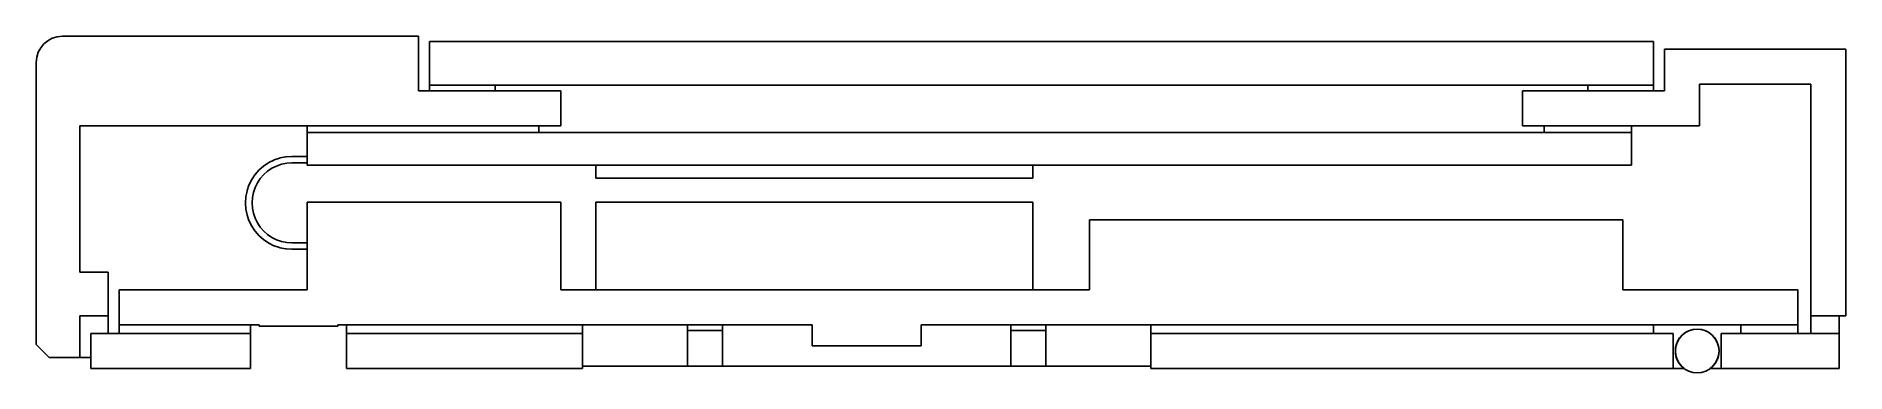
# Model space of a CAD drawing. Header units: millimetres. Extents: x -23 to 18.4, y -0.1 to 7.6.
import ezdxf

# ---------------------------------------------------------------- set-up
doc = ezdxf.new("R2010")
doc.units = ezdxf.units.MM
for name, color, linetype in [('BAFFLE_ADHESIVE', 1, 'Continuous'), ('BAFFLE_RING', 5, 'Continuous'), ('BALL_1', 1, 'Continuous'), ('BALL_EPOXY_1', 3, 'Continuous'), ('BASE_PLATE', 3, 'Continuous'), ('BATTERY', 1, 'Continuous'), ('COVER_GLASS', 3, 'Continuous'), ('COVER_TAPE', 5, 'Continuous'), ('FOAM_PAD', 5, 'Continuous'), ('GRAIN_POTTING', 3, 'Continuous'), ('LCD_ADHESIVE', 1, 'Continuous'), ('LCD_FLEX', 5, 'Continuous'), ('LCD_GLASS', 3, 'Continuous'), ('MAIN_PCB', 3, 'Continuous'), ('PCB_ADHESIVE', 5, 'Continuous'), ('SEAL_BEAD', 1, 'Continuous'), ('TUB', 1, 'Continuous')]:
    doc.layers.add(name, color=color, linetype=linetype)

msp = doc.modelspace()

# ---------------------------------------------------------------- linework, layer by layer
at = {"layer": 'BAFFLE_ADHESIVE'}
for p, q in [((-8.1, 1), (-7.3, 1)), ((-8.1, 1), (-8.1, 0.87)), ((-8.1, 0.87), (-7.3, 0.87)), ((-7.3, 1), (-7.3, 0.87)), ((-0.7, 1), (-0.7, 0.87)), ((-0.7, 1), (0.1, 1)), ((-0.7, 0.87), (0.1, 0.87)), ((0.1, 1), (0.1, 0.87))]:
    msp.add_line(p, q, dxfattribs=at)
at = {"layer": 'BAFFLE_RING'}
for p, q in [((-8.1, 0.87), (-7.3, 0.87)), ((-8.1, 0.87), (-8.1, 0.05)), ((-7.3, 0.87), (-7.3, 0.05)), ((-0.7, 0.87), (-0.7, 0.05)), ((-0.7, 0.87), (0.1, 0.87)), ((0.1, 0.87), (0.1, 0.05)), ((-8.1, 0.05), (-7.3, 0.05)), ((-0.7, 0.05), (0.1, 0.05))]:
    msp.add_line(p, q, dxfattribs=at)
at = {"layer": 'BALL_1'}
for start, end in [(90, -90), (-90, 90)]:
    msp.add_arc((15, 0.4), 0.5, start, end, dxfattribs=at)
at = {"layer": 'BALL_EPOXY_1'}
for p, q in [((14, 1), (14, 0.8)), ((14, 1), (16, 1)), ((16, 1), (16, 0.8)), ((14, 0.8), (14.45, 0.8)), ((14.45, 0.8), (14.45, 0)), ((15.55, 0.8), (16, 0.8)), ((15.55, 0.8), (15.55, 0)), ((14.45, 0), (14.7, 0)), ((15.3, 0), (15.55, 0))]:
    msp.add_line(p, q, dxfattribs=at)
for start, end in [(90, -126.8699), (-53.1301, 90)]:
    msp.add_arc((15, 0.4), 0.5, start, end, dxfattribs=at)
at = {"layer": 'BASE_PLATE'}
for p, q in [((-21.75, 0.8), (-18.1, 0.8)), ((-21.75, 0.8), (-21.75, 0)), ((-18.1, 0.8), (-18.1, 0)), ((-15.9, 0.8), (-15.9, 0)), ((-15.9, 0.8), (-10.5, 0.8)), ((-10.5, 0.8), (-10.5, 0)), ((2.5, 0.8), (2.5, 0)), ((2.5, 0.8), (14.45, 0.8)), ((14.45, 0.8), (14.45, 0)), ((15.55, 0.8), (15.55, 0)), ((15.55, 0.8), (18.25, 0.8)), ((18.25, 0.8), (18.25, 0)), ((-21.75, 0), (-18.1, 0)), ((-15.9, 0), (-10.5, 0)), ((2.5, 0), (14.45, 0)), ((15.55, 0), (18.25, 0))]:
    msp.add_line(p, q, dxfattribs=at)
at = {"layer": 'BATTERY'}
for p, q in [((-10.2, 3.8), (-0.2, 3.8)), ((-10.2, 3.8), (-10.2, 1.8)), ((-0.2, 3.8), (-0.2, 1.8)), ((-10.2, 1.8), (-0.2, 1.8))]:
    msp.add_line(p, q, dxfattribs=at)
at = {"layer": 'COVER_GLASS'}
for p, q in [((-14, 7.48), (-14, 6.48)), ((-14, 7.48), (14, 7.48)), ((14, 7.48), (14, 6.48)), ((-14, 6.48), (14, 6.48))]:
    msp.add_line(p, q, dxfattribs=at)
at = {"layer": 'COVER_TAPE'}
for p, q in [((-14, 6.48), (-12.5, 6.48)), ((-14, 6.48), (-14, 6.35)), ((-14, 6.35), (-12.5, 6.35)), ((-12.5, 6.48), (-12.5, 6.35)), ((12.5, 6.48), (12.5, 6.35)), ((12.5, 6.48), (14, 6.48)), ((12.5, 6.35), (14, 6.35)), ((14, 6.48), (14, 6.35))]:
    msp.add_line(p, q, dxfattribs=at)
at = {"layer": 'FOAM_PAD'}
for p, q in [((-10.2, 4.65), (-0.2, 4.65)), ((-10.2, 4.65), (-10.2, 4.35)), ((-0.2, 4.65), (-0.2, 4.35)), ((-10.2, 4.35), (-0.2, 4.35))]:
    msp.add_line(p, q, dxfattribs=at)
at = {"layer": 'GRAIN_POTTING'}
for p, q in [((-10.5, 1), (-8.1, 1)), ((-10.5, 1), (-10.5, 0.05)), ((-8.1, 1), (-8.1, 0.05)), ((-7.3, 1), (-7.3, 0.05)), ((-7.3, 1), (-5.25, 1)), ((-5.25, 1), (-5.25, 0.52)), ((-2.75, 1), (-2.75, 0.52)), ((-2.75, 1), (-0.7, 1)), ((-0.7, 1), (-0.7, 0.05)), ((0.1, 1), (0.1, 0.05)), ((0.1, 1), (2.5, 1)), ((2.5, 1), (2.5, 0.05)), ((-5.25, 0.52), (-2.75, 0.52)), ((-10.5, 0.05), (-8.1, 0.05)), ((-7.3, 0.05), (-0.7, 0.05)), ((0.1, 0.05), (2.5, 0.05))]:
    msp.add_line(p, q, dxfattribs=at)
at = {"layer": 'LCD_ADHESIVE'}
for p, q in [((-16.8, 5.55), (-16.8, 5.4)), ((-16.8, 5.55), (-11.5, 5.55)), ((-16.8, 5.4), (-11.5, 5.4)), ((-11.5, 5.55), (-11.5, 5.4)), ((11.5, 5.55), (11.5, 5.4)), ((11.5, 5.55), (13.5, 5.55)), ((11.5, 5.4), (13.5, 5.4)), ((13.5, 5.55), (13.5, 5.4))]:
    msp.add_line(p, q, dxfattribs=at)
at = {"layer": 'LCD_FLEX'}
for p, q in [((-17.898, 4.542), (-17.801, 4.627)), ((-17.801, 4.627), (-17.793, 4.633)), ((-17.793, 4.633), (-17.685, 4.705)), ((-17.606, 4.578), (-17.705, 4.511)), ((-17.685, 4.705), (-17.677, 4.71)), ((-17.677, 4.71), (-17.561, 4.767)), ((-17.499, 4.63), (-17.606, 4.578)), ((-17.561, 4.767), (-17.552, 4.771)), ((-17.552, 4.771), (-17.43, 4.812)), ((-17.386, 4.669), (-17.499, 4.63)), ((-17.43, 4.812), (-17.42, 4.815)), ((-17.42, 4.815), (-17.294, 4.84)), ((-17.269, 4.692), (-17.386, 4.669)), ((-17.294, 4.84), (-17.284, 4.841)), ((-17.284, 4.841), (-17.155, 4.85)), ((-17.148, 4.7), (-17.269, 4.692)), ((-17.155, 4.85), (-17.15, 4.85)), ((-17.15, 4.85), (-16.8, 4.85)), ((-16.8, 4.7), (-17.148, 4.7)), ((-16.8, 4.85), (-16.8, 4.7)), ((-18.175, 4.067), (-18.133, 4.19)), ((-18.133, 4.19), (-18.13, 4.199)), ((-18.13, 4.199), (-18.072, 4.314)), ((-18.072, 4.314), (-18.068, 4.323)), ((-18.068, 4.323), (-17.996, 4.43)), ((-17.996, 4.43), (-17.99, 4.438)), ((-17.94, 4.244), (-17.993, 4.137)), ((-17.99, 4.438), (-17.905, 4.535)), ((-17.874, 4.343), (-17.94, 4.244)), ((-17.905, 4.535), (-17.898, 4.542)), ((-17.795, 4.433), (-17.874, 4.343)), ((-17.705, 4.511), (-17.795, 4.433)), ((-18.212, 3.792), (-18.204, 3.921)), ((-18.212, 3.783), (-18.212, 3.792)), ((-18.204, 3.654), (-18.212, 3.783)), ((-18.204, 3.921), (-18.203, 3.931)), ((-18.203, 3.931), (-18.177, 4.058)), ((-18.177, 4.058), (-18.175, 4.067)), ((-18.055, 3.907), (-18.062, 3.788)), ((-18.062, 3.788), (-18.055, 3.668)), ((-18.031, 4.024), (-18.055, 3.907)), ((-17.993, 4.137), (-18.031, 4.024)), ((-18.203, 3.644), (-18.204, 3.654)), ((-18.177, 3.517), (-18.203, 3.644)), ((-18.175, 3.508), (-18.177, 3.517)), ((-18.133, 3.385), (-18.175, 3.508)), ((-18.13, 3.376), (-18.133, 3.385)), ((-18.072, 3.261), (-18.13, 3.376)), ((-18.055, 3.668), (-18.031, 3.551)), ((-18.031, 3.551), (-17.993, 3.438)), ((-17.993, 3.438), (-17.94, 3.331)), ((-17.94, 3.331), (-17.874, 3.232)), ((-18.068, 3.252), (-18.072, 3.261)), ((-17.996, 3.145), (-18.068, 3.252)), ((-17.99, 3.137), (-17.996, 3.145)), ((-17.905, 3.04), (-17.99, 3.137)), ((-17.898, 3.033), (-17.905, 3.04)), ((-17.801, 2.948), (-17.898, 3.033)), ((-17.874, 3.232), (-17.795, 3.142)), ((-17.793, 2.942), (-17.801, 2.948)), ((-17.795, 3.142), (-17.705, 3.064)), ((-17.685, 2.87), (-17.793, 2.942)), ((-17.705, 3.064), (-17.606, 2.997)), ((-17.606, 2.997), (-17.499, 2.945)), ((-17.499, 2.945), (-17.386, 2.906)), ((-17.386, 2.906), (-17.269, 2.883)), ((-17.677, 2.865), (-17.685, 2.87)), ((-17.561, 2.808), (-17.677, 2.865)), ((-17.552, 2.804), (-17.561, 2.808)), ((-17.43, 2.763), (-17.552, 2.804)), ((-17.42, 2.76), (-17.43, 2.763)), ((-17.294, 2.735), (-17.42, 2.76)), ((-17.284, 2.734), (-17.294, 2.735)), ((-17.155, 2.725), (-17.284, 2.734)), ((-17.269, 2.883), (-17.148, 2.875)), ((-17.15, 2.725), (-17.155, 2.725)), ((-16.8, 2.725), (-17.15, 2.725)), ((-17.148, 2.875), (-16.8, 2.875)), ((-16.8, 2.875), (-16.8, 2.725))]:
    msp.add_line(p, q, dxfattribs=at)
at = {"layer": 'LCD_GLASS'}
for p, q in [((-16.8, 5.4), (13.5, 5.4)), ((-16.8, 5.4), (-16.8, 4.65)), ((13.5, 5.4), (13.5, 4.65)), ((-16.8, 4.65), (13.5, 4.65))]:
    msp.add_line(p, q, dxfattribs=at)
at = {"layer": 'MAIN_PCB'}
for p, q in [((-16.8, 3.8), (-16.8, 1.8)), ((-16.8, 3.8), (-11, 3.8)), ((-11, 3.8), (-11, 1.8)), ((1.1, 3.4), (1.1, 1.8)), ((1.1, 3.4), (13.3, 3.4)), ((13.3, 3.4), (13.3, 1.8)), ((-21.1, 1.8), (-16.8, 1.8)), ((-21.1, 1.8), (-21.1, 1)), ((-11, 1.8), (1.1, 1.8)), ((13.3, 1.8), (17.3, 1.8)), ((17.3, 1.8), (17.3, 1)), ((-21.1, 1), (-17.9, 1)), ((-17.9, 1), (-17.9, 0.965)), ((-17.9, 0.965), (-16.1, 0.965)), ((-16.1, 1), (-5.25, 1)), ((-16.1, 1), (-16.1, 0.965)), ((-5.25, 1), (-5.25, 0.52)), ((-2.75, 1), (17.3, 1)), ((-2.75, 1), (-2.75, 0.52)), ((-5.25, 0.52), (-2.75, 0.52))]:
    msp.add_line(p, q, dxfattribs=at)
at = {"layer": 'PCB_ADHESIVE'}
for p, q in [((-21.1, 1), (-18.1, 1)), ((-21.1, 1), (-21.1, 0.8)), ((-18.1, 1), (-18.1, 0.8)), ((-15.9, 1), (-15.9, 0.8)), ((-15.9, 1), (-10.5, 1)), ((-10.5, 1), (-10.5, 0.8)), ((2.5, 1), (2.5, 0.8)), ((2.5, 1), (14, 1)), ((14, 1), (14, 0.8)), ((16, 1), (16, 0.8)), ((16, 1), (17.3, 1)), ((17.3, 1), (17.3, 0.8)), ((-21.1, 0.8), (-18.1, 0.8)), ((-15.9, 0.8), (-10.5, 0.8)), ((2.5, 0.8), (14, 0.8)), ((16, 0.8), (17.3, 0.8))]:
    msp.add_line(p, q, dxfattribs=at)
at = {"layer": 'SEAL_BEAD'}
for p, q in [((-22, 1.2), (-22, 0.25)), ((-22, 1.2), (-21.35, 1.2)), ((-21.35, 1.2), (-21.35, 0.8)), ((17.6, 1.2), (17.6, 0.8)), ((17.6, 1.2), (18.25, 1.2)), ((18.25, 1.2), (18.25, 0.8)), ((-21.75, 0.8), (-21.75, 0.25)), ((-21.75, 0.8), (-21.35, 0.8)), ((17.6, 0.8), (18.25, 0.8)), ((-22, 0.25), (-21.75, 0.25))]:
    msp.add_line(p, q, dxfattribs=at)
at = {"layer": 'TUB'}
for p, q in [((-22.4, 7.6), (-14.25, 7.6)), ((-14.25, 7.6), (-14.25, 6.35)), ((14.25, 7.3), (14.25, 6.35)), ((14.25, 7.3), (18.4, 7.3)), ((18.4, 7.3), (18.4, 1.2)), ((-23, 0.55), (-23, 7)), ((-14.25, 6.35), (-11, 6.35)), ((-11, 6.35), (-11, 5.55)), ((11, 6.35), (11, 5.55)), ((11, 6.35), (14.25, 6.35)), ((15.05, 6.5), (17.6, 6.5)), ((15.05, 6.5), (15.05, 5.55)), ((17.6, 6.5), (17.6, 1.2)), ((-22, 5.55), (-11, 5.55)), ((-22, 5.55), (-22, 2.2)), ((11, 5.55), (15.05, 5.55)), ((-22, 2.2), (-21.35, 2.2)), ((-21.35, 2.2), (-21.35, 1.2)), ((-21.35, 1.2), (-22, 1.2)), ((-22, 1.2), (-22, 0.25)), ((18.4, 1.2), (17.6, 1.2)), ((-22.7, 0.25), (-23, 0.55)), ((-22, 0.25), (-22.7, 0.25))]:
    msp.add_line(p, q, dxfattribs=at)
msp.add_arc((-22.4, 7), 0.6, 90, 180, dxfattribs=at)

doc.saveas('drawing.dxf')
